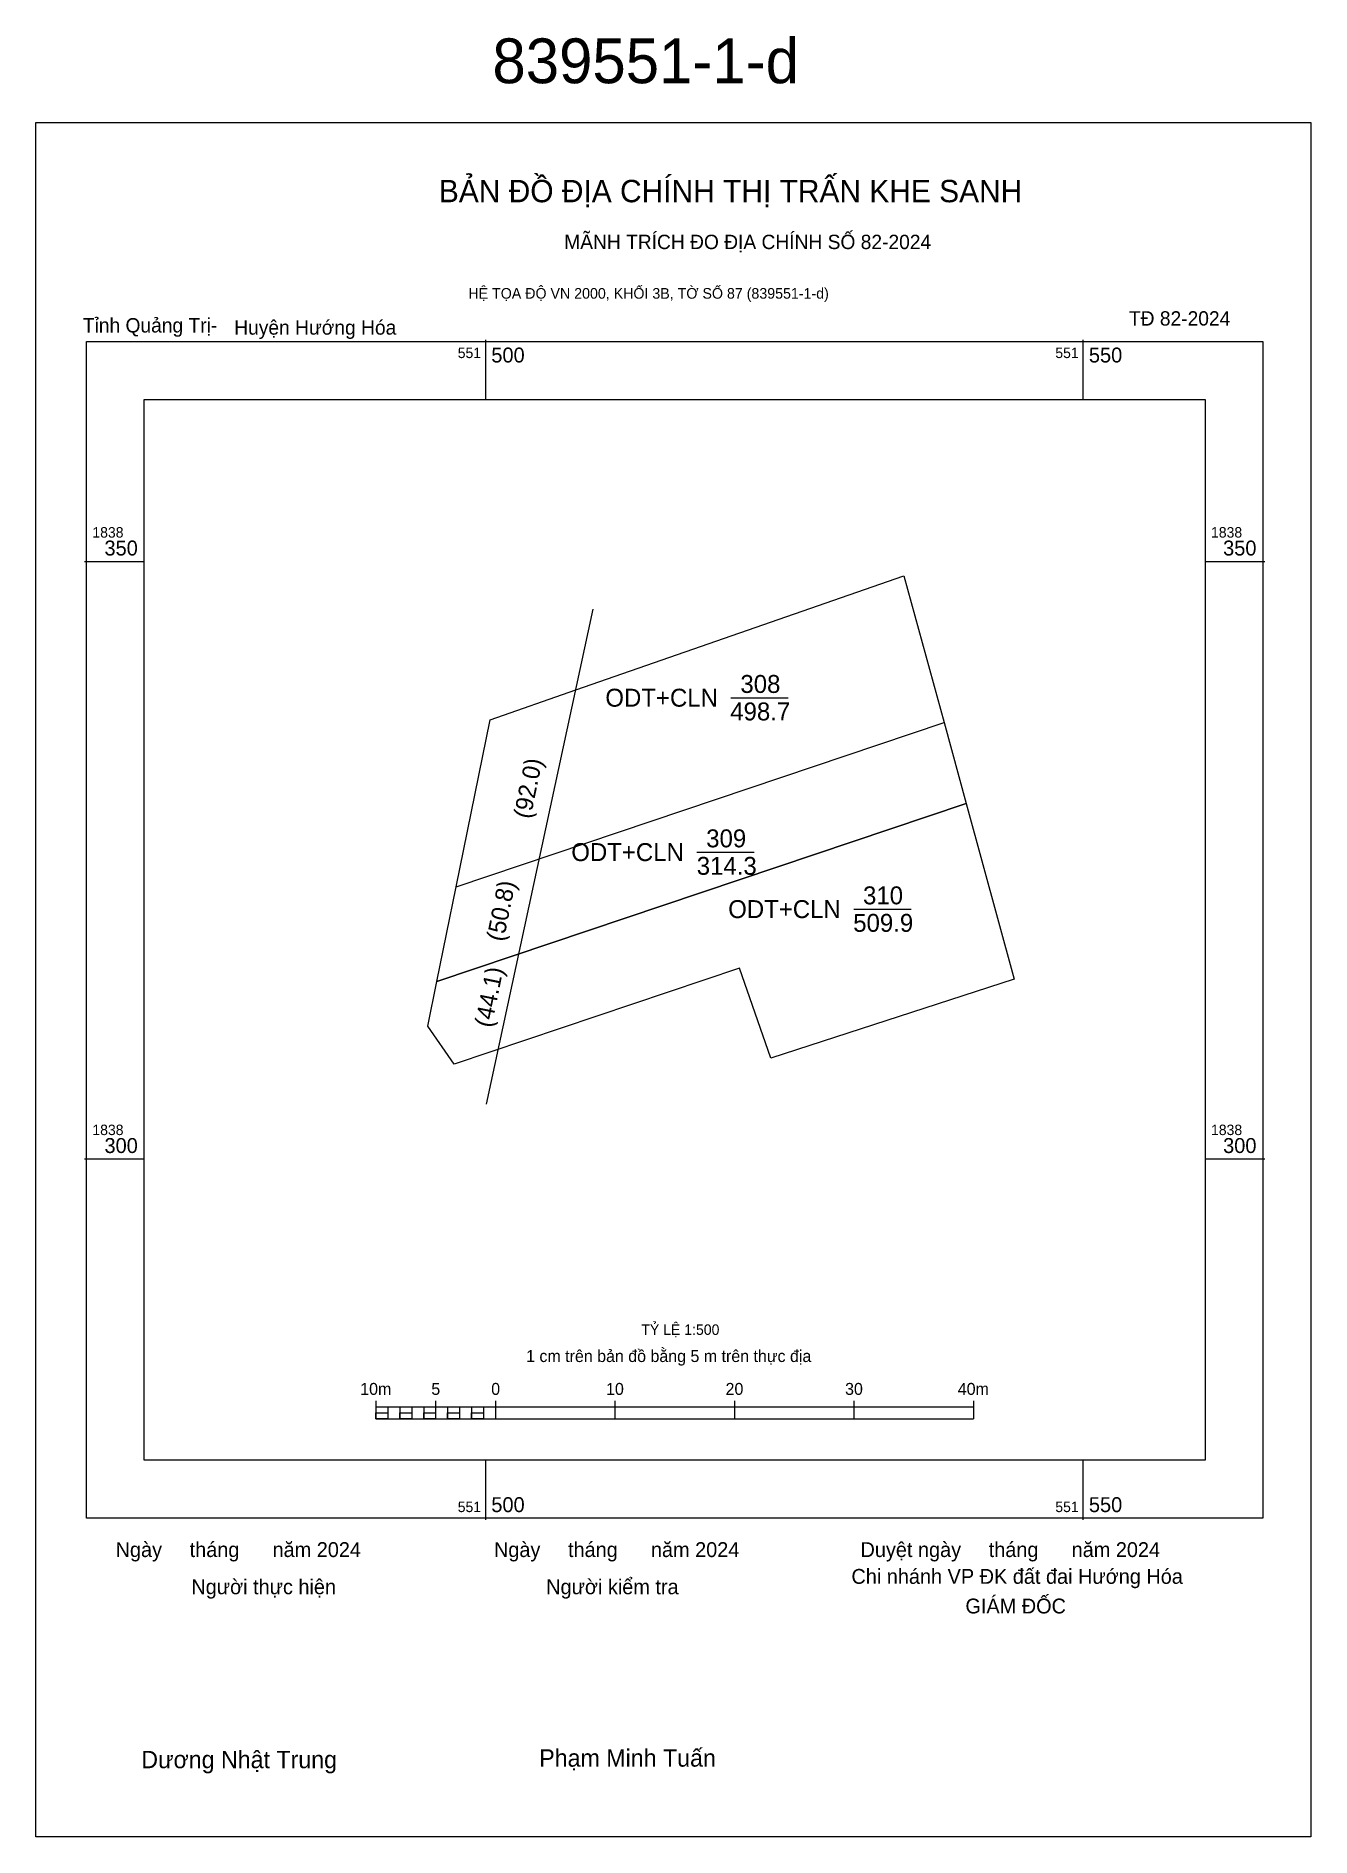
# Model space of a CAD drawing. Extents: x 551462 to 551569, y 1838243 to 1838394.
import ezdxf

# ---------------------------------------------------------------- set-up
doc = ezdxf.new("R2010")
doc.units = 0
for name, color, linetype in [('Level 10', 7, 'Continuous'), ('Level 13', 7, 'Continuous'), ('Level 15', 7, 'Continuous'), ('Level 27', 7, 'Continuous'), ('Level 30', 7, 'Continuous'), ('Level 49', 7, 'Continuous'), ('Level 50', 7, 'Continuous'), ('Level 6', 7, 'Continuous'), ('Level 62', 7, 'Continuous'), ('Level 63', 7, 'Continuous'), ('Level 9', 7, 'Continuous')]:
    doc.layers.add(name, color=color, linetype=linetype)

msp = doc.modelspace()

# ---------------------------------------------------------------- linework, layer by layer
at = {"layer": 'Level 10'}
for p, q in [((551507.56, 1838339.25), (551535.02, 1838348.79)), ((551535.02, 1838348.79), (551538.38, 1838336.52)), ((551500.4, 1838336.76), (551507.56, 1838339.25)), ((551497.56, 1838322.77), (551500.4, 1838336.76))]:
    msp.add_line(p, q, dxfattribs=at)
for points in [[(551540.23, 1838329.75), (551495.95, 1838314.84), (551497.56, 1838322.77), (551538.38, 1838336.52)], [(551497.38, 1838307.94), (551495.19, 1838311.11), (551495.95, 1838314.84), (551540.23, 1838329.75), (551544.26, 1838315.05), (551523.9, 1838308.43), (551521.26, 1838315.98)]]:
    msp.add_lwpolyline(points, close=True, dxfattribs=at)
at = {"layer": 'Level 15'}
msp.add_lwpolyline([(551462.4, 1838386.72), (551569.08, 1838386.72), (551569.08, 1838243.27), (551462.4, 1838243.27)], close=True, dxfattribs=at)
at = {"layer": 'Level 27'}
for p, q in [((551538.38, 1838336.52), (551538.38, 1838336.52)), ((551540.23, 1838329.75), (551540.23, 1838329.75)), ((551497.56, 1838322.77), (551497.56, 1838322.78)), ((551495.95, 1838314.84), (551495.94, 1838314.84))]:
    msp.add_line(p, q, dxfattribs=at)
at = {"layer": 'Level 30'}
for p, q in [((551520.53, 1838338.6), (551525.34, 1838338.6)), ((551517.69, 1838325.68), (551522.5, 1838325.68)), ((551530.82, 1838320.91), (551535.62, 1838320.91))]:
    msp.add_line(p, q, dxfattribs=at)
at = {"layer": 'Level 50'}
msp.add_line((551509, 1838346.02), (551500.07, 1838304.58), dxfattribs=at)
at = {"layer": 'Level 62'}
msp.add_lwpolyline([(551471.46, 1838363.55), (551560.22, 1838363.55), (551560.22, 1838274.8), (551471.46, 1838274.8)], close=True, dxfattribs=at)
at = {"layer": 'Level 63'}
for p, q in [((551500, 1838368.55), (551500, 1838363.55)), ((551550, 1838368.55), (551550, 1838363.55)), ((551466.46, 1838350), (551471.46, 1838350)), ((551560.22, 1838350), (551565.22, 1838350)), ((551466.46, 1838300), (551471.46, 1838300)), ((551560.22, 1838300), (551565.22, 1838300)), ((551490.84, 1838279.76), (551490.84, 1838278.26)), ((551495.84, 1838279.76), (551495.84, 1838278.26)), ((551500.84, 1838279.76), (551500.84, 1838278.26)), ((551510.84, 1838279.76), (551510.84, 1838278.26)), ((551520.84, 1838279.76), (551520.84, 1838278.26)), ((551530.84, 1838279.76), (551530.84, 1838278.26)), ((551540.84, 1838279.76), (551540.84, 1838278.26)), ((551490.84, 1838279.26), (551540.84, 1838279.26)), ((551490.84, 1838278.26), (551540.84, 1838278.26)), ((551491.84, 1838279.26), (551491.84, 1838278.26)), ((551492.84, 1838279.26), (551492.84, 1838278.26)), ((551493.84, 1838279.26), (551493.84, 1838278.26)), ((551494.84, 1838279.26), (551494.84, 1838278.26)), ((551495.84, 1838279.26), (551495.84, 1838278.26)), ((551496.84, 1838279.26), (551496.84, 1838278.26)), ((551497.84, 1838279.26), (551497.84, 1838278.26)), ((551498.84, 1838279.26), (551498.84, 1838278.26)), ((551499.84, 1838279.26), (551499.84, 1838278.26)), ((551500.84, 1838279.26), (551500.84, 1838278.26)), ((551500, 1838274.8), (551500, 1838269.8)), ((551550, 1838274.8), (551550, 1838269.8))]:
    msp.add_line(p, q, dxfattribs=at)
for points in [[(551466.62, 1838368.4), (551565.06, 1838368.4), (551565.06, 1838269.95), (551466.62, 1838269.95)], [(551490.84, 1838278.76), (551491.84, 1838278.76), (551491.84, 1838278.26), (551490.84, 1838278.26)], [(551490.84, 1838278.76), (551491.84, 1838278.76), (551491.84, 1838278.26), (551490.84, 1838278.26)], [(551492.84, 1838278.76), (551493.84, 1838278.76), (551493.84, 1838278.26), (551492.84, 1838278.26)], [(551494.84, 1838278.76), (551495.84, 1838278.76), (551495.84, 1838278.26), (551494.84, 1838278.26)], [(551496.84, 1838278.76), (551497.84, 1838278.76), (551497.84, 1838278.26), (551496.84, 1838278.26)], [(551498.84, 1838278.76), (551499.84, 1838278.76), (551499.84, 1838278.26), (551498.84, 1838278.26)]]:
    msp.add_lwpolyline(points, close=True, dxfattribs=at)

# ---------------------------------------------------------------- texts
at = {"layer": 'Level 13'}
for s, p in [('308', (551521.34, 1838339)), ('ODT+CLN', (551510.04, 1838337.85)), ('498.7', (551520.49, 1838336.7)), ('ODT+CLN', (551507.19, 1838324.93)), ('309', (551518.48, 1838326.08)), ('314.3', (551517.69, 1838323.78)), ('ODT+CLN', (551520.32, 1838320.16)), ('310', (551531.6, 1838321.31)), ('509.9', (551530.78, 1838319.01))]:
    msp.add_text(s, height=1.5, dxfattribs=at).set_placement(p)
at = {"layer": 'Level 49'}
for s, height, p in [('(92.0)', 1.45, (551503.77, 1838328.41)), ('(50.8)', 1.458, (551501.51, 1838318.14)), ('(44.1)', 1.45, (551500.51, 1838310.94))]:
    msp.add_text(s, height=height, rotation=78.5108, dxfattribs=at).set_placement(p)
at = {"layer": 'Level 6'}
msp.add_text('TỶ LỆ 1:500', height=0.879, dxfattribs=at).set_placement((551513.05, 1838285.28))
at = {"layer": 'Level 63'}
for s, height, p in [('839551-1-d', 3.75, (551500.59, 1838390.02)), ('BẢN ĐỒ ĐỊA CHÍNH THỊ TRẤN KHE SANH', 1.8718, (551496.11, 1838380.06)), ('MÃNH TRÍCH ĐO ĐỊA CHÍNH SỐ 82-2024', 1.2011, (551506.6, 1838376.14)), ('HỆ TỌA ĐỘ VN 2000, KHỐI 3B, TỜ SỐ 87 (839551-1-d)', 0.8891, (551498.58, 1838371.99)), ('551', 0.875, (551497.69, 1838367.02)), ('500', 1.25, (551500.5, 1838366.65)), ('551', 0.875, (551547.69, 1838367.02)), ('550', 1.25, (551550.5, 1838366.65)), ('1838', 0.875, (551467.12, 1838352)), ('350', 1.25, (551468.13, 1838350.5)), ('1838', 0.875, (551560.72, 1838352)), ('350', 1.25, (551561.73, 1838350.5)), ('1838', 0.875, (551467.12, 1838302)), ('1838', 0.875, (551560.72, 1838302)), ('300', 1.25, (551468.13, 1838300.5)), ('300', 1.25, (551561.73, 1838300.5)), ('1 cm trên bản đồ bằng 5 m trên thực địa', 1, (551503.41, 1838283.01)), ('10m', 1, (551489.53, 1838280.26)), ('5', 1, (551495.48, 1838280.26)), ('0', 1, (551500.49, 1838280.26)), ('10', 1, (551510.1, 1838280.26)), ('20', 1, (551520.1, 1838280.26)), ('30', 1, (551530.1, 1838280.26)), ('40m', 1, (551539.53, 1838280.26)), ('551', 0.875, (551497.69, 1838270.45)), ('500', 1.25, (551500.5, 1838270.45)), ('551', 0.875, (551547.69, 1838270.45)), ('550', 1.25, (551550.5, 1838270.45)), ('Ngày     tháng      năm 2024', 1.2442, (551469.06, 1838266.69)), ('Ngày     tháng      năm 2024', 1.2442, (551500.72, 1838266.69)), ('Duyệt ngày     tháng      năm 2024', 1.2442, (551531.39, 1838266.69)), ('Người thực hiện', 1.2442, (551475.4, 1838263.58)), ('Người kiểm tra', 1.2442, (551505.09, 1838263.58)), ('Chi nhánh VP ĐK đất đai Hướng Hóa', 1.2442, (551530.63, 1838264.45)), ('GIÁM ĐỐC', 1.244, (551540.17, 1838261.97)), ('Dương Nhật Trung', 1.4512, (551471.21, 1838249.02)), ('Phạm Minh Tuấn', 1.4512, (551504.51, 1838249.15))]:
    msp.add_text(s, height=height, dxfattribs=at).set_placement(p)
at = {"layer": 'Level 9'}
for s, height, p in [('Tỉnh Quảng Trị-', 1.2011, (551466.32, 1838369.16)), ('Huyện Hướng Hóa', 1.2011, (551478.99, 1838368.98)), ('TĐ 82-2024', 1.201, (551553.85, 1838369.74))]:
    msp.add_text(s, height=height, dxfattribs=at).set_placement(p)

doc.saveas('drawing.dxf')
